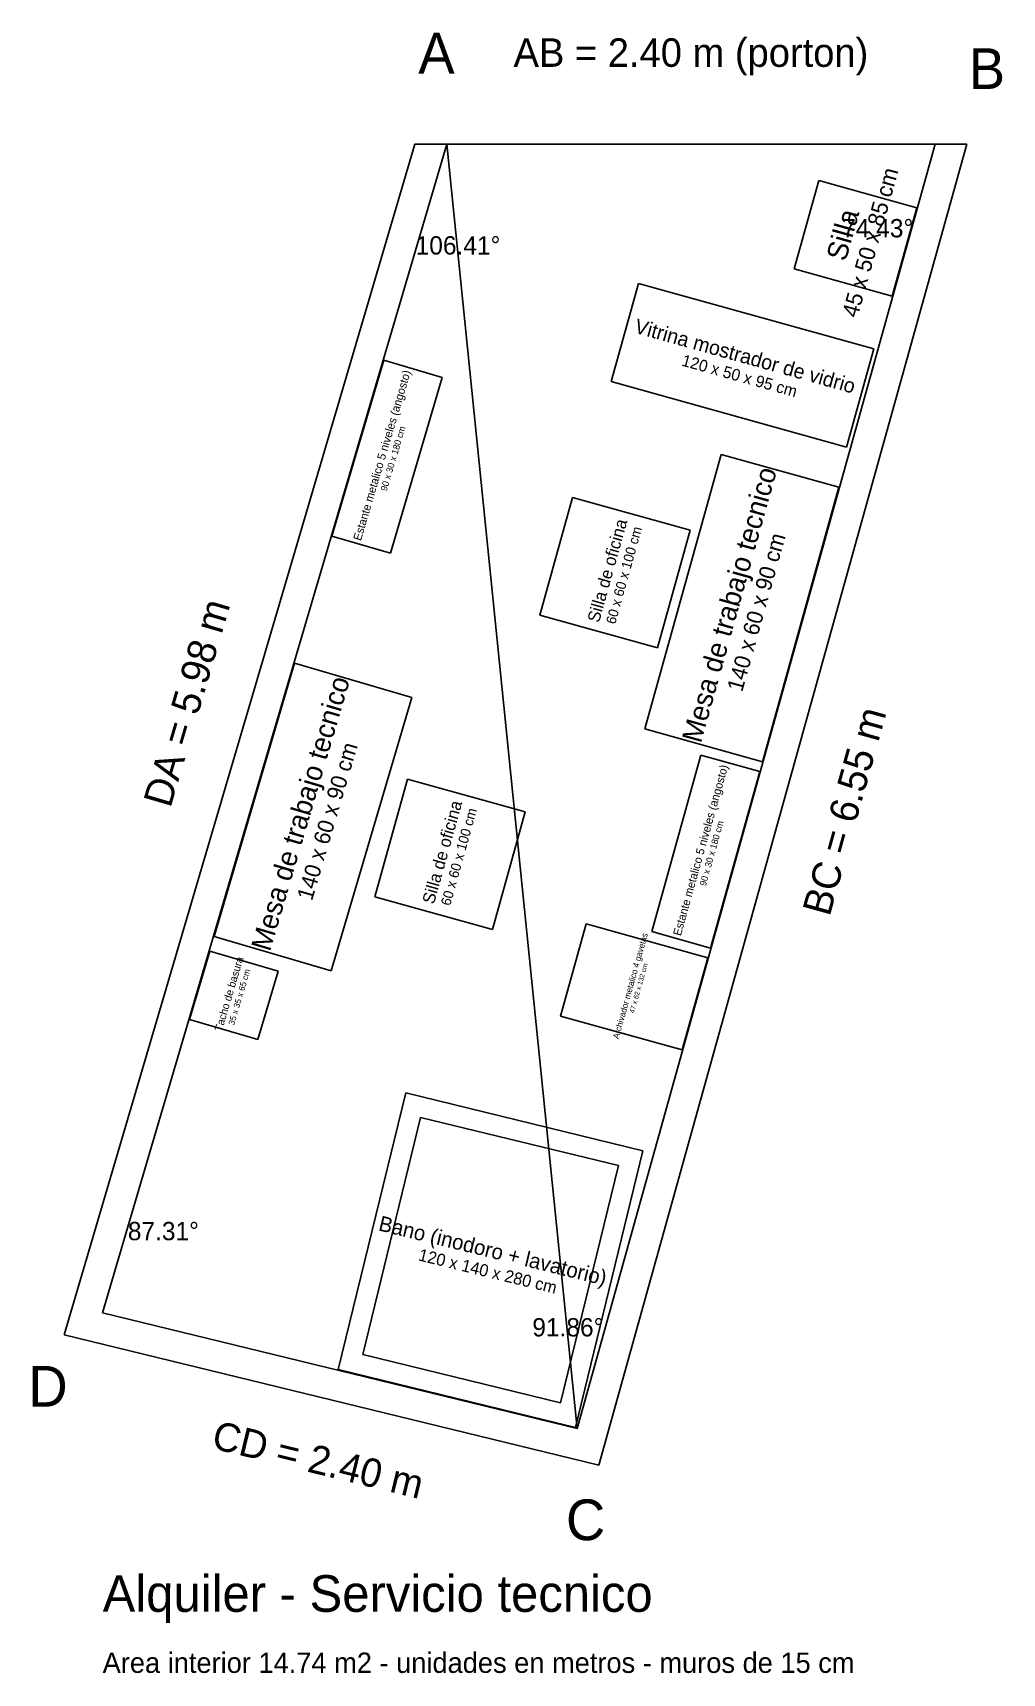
# Model space of a CAD drawing. Extents: x -2.03 to 2.73, y -7.51 to 0.55.
import ezdxf
from ezdxf.enums import TextEntityAlignment as Align

# ---------------------------------------------------------------- set-up
doc = ezdxf.new("R2010")
doc.units = 0
for name, color, linetype in [('BANO', 4, 'CONTINUOUS'), ('COTAS', 5, 'CONTINUOUS'), ('DIAGONAL', 9, 'CONTINUOUS'), ('MUEBLES', 3, 'CONTINUOUS'), ('MUROS', 7, 'CONTINUOUS'), ('PORTON', 1, 'CONTINUOUS'), ('TEXTOS', 7, 'CONTINUOUS')]:
    doc.layers.add(name, color=color, linetype=linetype)

msp = doc.modelspace()

# ---------------------------------------------------------------- linework, layer by layer
at = {"layer": 'BANO'}
for p, q in [((-0.5334, -6.0196), (-0.2014, -4.6596)), ((-0.2014, -4.6596), (0.9644, -4.9442)), ((-0.4125, -5.9462), (-0.1279, -4.7804)), ((-0.1279, -4.7804), (0.8435, -5.0176)), ((0.9644, -4.9442), (0.6324, -6.3042)), ((0.8435, -5.0176), (0.5589, -6.1834)), ((0.5589, -6.1834), (-0.4125, -5.9462)), ((0.6324, -6.3042), (-0.5334, -6.0196))]:
    msp.add_line(p, q, dxfattribs=at)
at = {"layer": 'DIAGONAL'}
msp.add_line((0, 0), (0.6413, -6.3095), dxfattribs=at)
at = {"layer": 'MUEBLES'}
for p, q in [((1.7074, -0.6115), (1.8282, -0.1781)), ((1.8282, -0.1781), (2.3098, -0.3123)), ((2.3098, -0.3123), (2.189, -0.7457)), ((2.189, -0.7457), (1.7074, -0.6115)), ((0.8086, -1.1656), (0.9428, -0.6839)), ((0.9428, -0.6839), (2.0988, -1.006)), ((2.0988, -1.006), (1.9646, -1.4877)), ((-0.5637, -1.9249), (-0.3095, -1.0616)), ((-0.3095, -1.0616), (-0.0217, -1.1463)), ((-0.0217, -1.1463), (-0.2759, -2.0096)), ((1.9646, -1.4877), (0.8086, -1.1656)), ((0.9734, -2.8725), (1.3492, -1.5239)), ((1.3492, -1.5239), (1.9272, -1.6849)), ((1.9272, -1.6849), (1.5514, -3.0335)), ((0.4576, -2.3135), (0.6186, -1.7355)), ((0.6186, -1.7355), (1.1966, -1.8965)), ((-0.2759, -2.0096), (-0.5637, -1.9249)), ((1.1966, -1.8965), (1.0356, -2.4745)), ((1.0356, -2.4745), (0.4576, -2.3135)), ((-1.1427, -3.8916), (-0.7472, -2.5487)), ((-0.7472, -2.5487), (-0.1717, -2.7182)), ((-0.1717, -2.7182), (-0.5672, -4.0611)), ((1.5514, -3.0335), (0.9734, -2.8725)), ((1.0073, -3.8681), (1.2489, -3.0012)), ((1.2489, -3.0012), (1.5379, -3.0817)), ((-0.3535, -3.6965), (-0.1925, -3.1185)), ((-0.1925, -3.1185), (0.3855, -3.2795)), ((1.5379, -3.0817), (1.2963, -3.9486)), ((0.3855, -3.2795), (0.2245, -3.8575)), ((0.2245, -3.8575), (-0.3535, -3.6965)), ((0.5594, -4.2831), (0.6856, -3.8303)), ((0.6856, -3.8303), (1.2828, -3.9967)), ((-0.5672, -4.0611), (-1.1427, -3.8916)), ((1.2963, -3.9486), (1.0073, -3.8681)), ((-1.2628, -4.2994), (-1.1639, -3.9637)), ((-1.1639, -3.9637), (-0.8282, -4.0626)), ((1.2828, -3.9967), (1.1566, -4.4495)), ((-0.8282, -4.0626), (-0.9271, -4.3983)), ((-0.9271, -4.3983), (-1.2628, -4.2994)), ((1.1566, -4.4495), (0.5594, -4.2831))]:
    msp.add_line(p, q, dxfattribs=at)
at = {"layer": 'MUROS'}
for p, q in [((-0.1564, 0), (-1.8785, -5.8488)), ((-1.6902, -5.7403), (0, 0)), ((0, 0), (-0.1564, 0)), ((2.4, 0), (0.6413, -6.3095)), ((0.7468, -6.4896), (2.5557, 0)), ((2.5557, 0), (2.4, 0)), ((0.6413, -6.3095), (-1.6902, -5.7403)), ((-1.8785, -5.8488), (0.7468, -6.4896))]:
    msp.add_line(p, q, dxfattribs=at)
at = {"layer": 'PORTON'}
msp.add_line((0, 0), (2.4, 0), dxfattribs=at)

# ---------------------------------------------------------------- texts
at = {"layer": 'COTAS'}
for s, height, p in [('A', 0.2, (-0.0501, 0.4472)), ('AB = 2.40 m (porton)', 0.14, (1.2, 0.45)), ('B', 0.2, (2.6542, 0.3713)), ('74.43%%d', 0.09, (2.1176, -0.4126)), ('106.41%%d', 0.09, (0.0557, -0.4969)), ('87.31%%d', 0.09, (-1.3919, -5.3391)), ('91.86%%d', 0.09, (0.5955, -5.8116)), ('D', 0.2, (-1.9587, -6.1015)), ('C', 0.2, (0.6826, -6.7576))]:
    msp.add_text(s, height=height, dxfattribs=at).set_placement(p, align=Align.MIDDLE_CENTER)
for s, rotation, p in [('DA = 5.98 m', 73.5934, (-1.2768, -2.7431)), ('BC = 6.55 m', -285.5748, (1.9541, -3.2756)), ('CD = 2.40 m', -13.7181, (-0.6311, -6.4621))]:
    msp.add_text(s, height=0.14, rotation=rotation, dxfattribs=at).set_placement(p, align=Align.MIDDLE_CENTER)
at = {"layer": 'TEXTOS'}
for s, height, rotation, p in [('45 x 50 x 85 cm', 0.08, -285.57, (2.0808, -0.482)), ('Silla', 0.1, -285.57, (1.946, -0.4445)), ('Vitrina mostrador de vidrio', 0.0717, -15.57, (1.4662, -1.0409)), ('120 x 50 x 95 cm', 0.0573, -15.57, (1.4393, -1.1376)), ('Estante metalico 5 niveles (angosto)', 0.0403, 73.59, (-0.3178, -1.5282)), ('90 x 30 x 180 cm', 0.0323, 73.59, (-0.2637, -1.5441)), ('Mesa de trabajo tecnico', 0.0982, -285.57, (1.3888, -2.2616)), ('Silla de oficina', 0.0605, 74.43, (0.7892, -2.0944)), ('60 x 60 x 100 cm', 0.0484, 74.43, (0.8708, -2.1172)), ('140 x 60 x 90 cm', 0.0785, -285.57, (1.5212, -2.2985)), ('Mesa de trabajo tecnico', 0.0982, 73.59, (-0.7184, -3.2869)), ('140 x 60 x 90 cm', 0.0785, 73.59, (-0.5866, -3.3257)), ('Estante metalico 5 niveles (angosto)', 0.0403, -285.57, (1.2474, -3.4679)), ('Silla de oficina', 0.0605, -285.57, (-0.0219, -3.4774)), ('60 x 60 x 100 cm', 0.0484, -285.57, (0.0597, -3.5002)), ('90 x 30 x 180 cm', 0.0323, -285.57, (1.3017, -3.483)), ('Archivador metalico 4 gavetas', 0.03, -285.57, (0.9023, -4.1347)), ('Tacho de basura', 0.0376, 73.59, (-1.069, -4.1741)), ('35 x 35 x 65 cm', 0.0301, 73.59, (-1.0184, -4.189)), ('47 x 62 x 132 cm', 0.024, -285.57, (0.9428, -4.1459)), ('Bano (inodoro + lavatorio)', 0.0744, -13.72, (0.227, -5.4349)), ('120 x 140 x 280 cm', 0.0596, -13.72, (0.2023, -5.5361))]:
    msp.add_text(s, height=height, rotation=rotation, dxfattribs=at).set_placement(p, align=Align.MIDDLE_CENTER)
for s, height, p in [('Alquiler - Servicio tecnico', 0.18, (-1.6902, -7.2095)), ('Area interior 14.74 m2 - unidades en metros - muros de 15 cm', 0.1, (-1.6902, -7.5095))]:
    msp.add_text(s, height=height, dxfattribs=at).set_placement(p)

doc.saveas('drawing.dxf')
